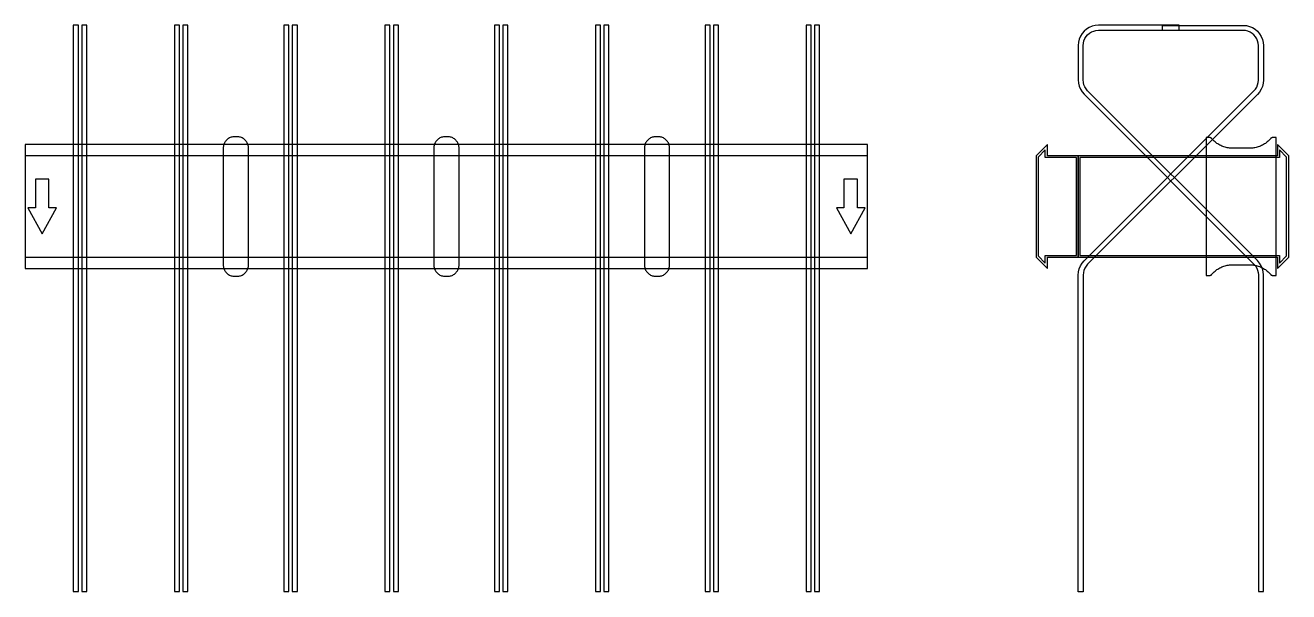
# Model space of a CAD drawing. Extents: x 0 to 1500, y -457 to 215.
import ezdxf

# ---------------------------------------------------------------- set-up
doc = ezdxf.new("R2010")
doc.units = 0
doc.layers.add('Halfen', color=7, linetype='CONTINUOUS')

msp = doc.modelspace()

# ---------------------------------------------------------------- linework, layer by layer
at = {"layer": 'Halfen', "color": 7}
for points in [[(63, -457.177), (63, 215.147), (57, 215.147), (57, -457.177)], [(73, -457.177), (73, 215.147), (67, 215.147), (67, -457.177)], [(183, -457.177), (183, 215.147), (177, 215.147), (177, -457.177)], [(193, -457.177), (193, 215.147), (187, 215.147), (187, -457.177)], [(313, -457.177), (313, 215.147), (307, 215.147), (307, -457.177)], [(323, -457.177), (323, 215.147), (317, 215.147), (317, -457.177)], [(433, -457.177), (433, 215.147), (427, 215.147), (427, -457.177)], [(443, -457.177), (443, 215.147), (437, 215.147), (437, -457.177)], [(563, -457.177), (563, 215.147), (557, 215.147), (557, -457.177)], [(573, -457.177), (573, 215.147), (567, 215.147), (567, -457.177)], [(683, -457.177), (683, 215.147), (677, 215.147), (677, -457.177)], [(693, -457.177), (693, 215.147), (687, 215.147), (687, -457.177)], [(813, -457.177), (813, 215.147), (807, 215.147), (807, -457.177)], [(823, -457.177), (823, 215.147), (817, 215.147), (817, -457.177)], [(933, -457.177), (933, 215.147), (927, 215.147), (927, -457.177)], [(943, -457.177), (943, 215.147), (937, 215.147), (937, -457.177)], [(1470, -457.177), (1470, -81.213), (1469.705, -77.459), (1468.825, -73.797), (1467.384, -70.317), (1465.416, -67.106), (1462.971, -64.243), (1261.272, 137.456), (1259.438, 139.604), (1257.962, 142.012), (1256.881, 144.621), (1256.222, 147.368), (1256, 150.184), (1256, 191.147), (1256.222, 193.963), (1256.881, 196.71), (1257.962, 199.319), (1259.438, 201.728), (1261.272, 203.875), (1263.42, 205.71), (1265.828, 207.186), (1268.438, 208.266), (1271.184, 208.926), (1274, 209.147), (1370, 209.147), (1370, 215.147), (1274, 215.147), (1270.246, 214.852), (1266.584, 213.973), (1263.104, 212.532), (1259.893, 210.564), (1257.029, 208.118), (1254.584, 205.254), (1252.616, 202.043), (1251.175, 198.564), (1250.295, 194.902), (1250, 191.147), (1250, 150.184), (1250.295, 146.429), (1251.175, 142.767), (1252.616, 139.288), (1254.584, 136.077), (1257.029, 133.213), (1458.728, -68.485), (1460.562, -70.633), (1462.038, -73.041), (1463.119, -75.651), (1463.778, -78.397), (1464, -81.213), (1464, -457.177)], [(1250, -457.324), (1250, -81.361), (1250.295, -77.606), (1251.175, -73.944), (1252.616, -70.465), (1254.584, -67.254), (1257.029, -64.39), (1458.728, 137.308), (1460.562, 139.456), (1462.038, 141.865), (1463.119, 144.474), (1463.778, 147.221), (1464, 150.036), (1464, 191), (1463.778, 193.816), (1463.119, 196.562), (1462.038, 199.172), (1460.562, 201.58), (1458.728, 203.728), (1456.58, 205.562), (1454.172, 207.038), (1451.562, 208.119), (1448.816, 208.778), (1446, 209), (1350, 209), (1350, 215), (1446, 215), (1449.754, 214.705), (1453.416, 213.825), (1456.896, 212.384), (1460.107, 210.416), (1462.971, 207.971), (1465.416, 205.107), (1467.384, 201.896), (1468.825, 198.416), (1469.705, 194.754), (1470, 191), (1470, 150.036), (1469.705, 146.282), (1468.825, 142.62), (1467.384, 139.141), (1465.416, 135.929), (1462.971, 133.066), (1261.272, -68.633), (1259.438, -70.78), (1257.962, -73.189), (1256.881, -75.798), (1256.222, -78.545), (1256, -81.361), (1256, -457.324)], [(265, -69.3), (265, -56.8), (265, 69.3), (264.958, 70.359), (264.834, 71.412), (264.627, 72.452), (264.339, 73.472), (263.972, 74.466), (263.529, 75.429), (263.011, 76.354), (262.422, 77.235), (261.765, 78.068), (261.046, 78.846), (260.268, 79.565), (259.435, 80.222), (258.554, 80.811), (257.629, 81.329), (256.666, 81.772), (255.672, 82.139), (254.652, 82.427), (253.612, 82.634), (252.559, 82.758), (251.5, 82.8), (248.5, 82.8), (247.441, 82.758), (246.388, 82.634), (245.348, 82.427), (244.328, 82.139), (243.334, 81.772), (242.371, 81.329), (241.446, 80.811), (240.565, 80.222), (239.732, 79.565), (238.954, 78.846), (238.235, 78.068), (237.578, 77.235), (236.989, 76.354), (236.471, 75.429), (236.028, 74.466), (235.661, 73.472), (235.373, 72.452), (235.166, 71.412), (235.042, 70.359), (235, 69.3), (235, -56.8), (235, -69.3), (235.042, -70.359), (235.166, -71.412), (235.373, -72.452), (235.661, -73.472), (236.028, -74.466), (236.471, -75.429), (236.989, -76.354), (237.578, -77.235), (238.235, -78.068), (238.954, -78.846), (239.732, -79.565), (240.565, -80.222), (241.446, -80.811), (242.371, -81.329), (243.334, -81.772), (244.328, -82.139), (245.348, -82.427), (246.388, -82.634), (247.441, -82.758), (248.5, -82.8), (251.5, -82.8), (252.559, -82.758), (253.612, -82.634), (254.652, -82.427), (255.672, -82.139), (256.666, -81.772), (257.629, -81.329), (258.554, -80.811), (259.435, -80.222), (260.268, -79.565), (261.046, -78.846), (261.765, -78.068), (262.422, -77.235), (263.011, -76.354), (263.529, -75.429), (263.972, -74.466), (264.339, -73.472), (264.627, -72.452), (264.834, -71.412), (264.958, -70.359), (265, -69.3)], [(515, -69.3), (515, -56.8), (515, 69.3), (514.958, 70.359), (514.834, 71.412), (514.627, 72.452), (514.339, 73.472), (513.972, 74.466), (513.529, 75.429), (513.011, 76.354), (512.422, 77.235), (511.765, 78.068), (511.046, 78.846), (510.268, 79.565), (509.435, 80.222), (508.554, 80.811), (507.629, 81.329), (506.666, 81.772), (505.672, 82.139), (504.652, 82.427), (503.612, 82.634), (502.559, 82.758), (501.5, 82.8), (498.5, 82.8), (497.441, 82.758), (496.388, 82.634), (495.348, 82.427), (494.328, 82.139), (493.334, 81.772), (492.371, 81.329), (491.446, 80.811), (490.565, 80.222), (489.732, 79.565), (488.954, 78.846), (488.235, 78.068), (487.578, 77.235), (486.989, 76.354), (486.471, 75.429), (486.028, 74.466), (485.661, 73.472), (485.373, 72.452), (485.166, 71.412), (485.042, 70.359), (485, 69.3), (485, -56.8), (485, -69.3), (485.042, -70.359), (485.166, -71.412), (485.373, -72.452), (485.661, -73.472), (486.028, -74.466), (486.471, -75.429), (486.989, -76.354), (487.578, -77.235), (488.235, -78.068), (488.954, -78.846), (489.732, -79.565), (490.565, -80.222), (491.446, -80.811), (492.371, -81.329), (493.334, -81.772), (494.328, -82.139), (495.348, -82.427), (496.388, -82.634), (497.441, -82.758), (498.5, -82.8), (501.5, -82.8), (502.559, -82.758), (503.612, -82.634), (504.652, -82.427), (505.672, -82.139), (506.666, -81.772), (507.629, -81.329), (508.554, -80.811), (509.435, -80.222), (510.268, -79.565), (511.046, -78.846), (511.765, -78.068), (512.422, -77.235), (513.011, -76.354), (513.529, -75.429), (513.972, -74.466), (514.339, -73.472), (514.627, -72.452), (514.834, -71.412), (514.958, -70.359), (515, -69.3)], [(765, -69.3), (765, -56.8), (765, 69.3), (764.958, 70.359), (764.834, 71.412), (764.627, 72.452), (764.339, 73.472), (763.972, 74.466), (763.529, 75.429), (763.011, 76.354), (762.422, 77.235), (761.765, 78.068), (761.046, 78.846), (760.268, 79.565), (759.435, 80.222), (758.554, 80.811), (757.629, 81.329), (756.666, 81.772), (755.672, 82.139), (754.652, 82.427), (753.612, 82.634), (752.559, 82.758), (751.5, 82.8), (748.5, 82.8), (747.441, 82.758), (746.388, 82.634), (745.348, 82.427), (744.328, 82.139), (743.334, 81.772), (742.371, 81.329), (741.446, 80.811), (740.565, 80.222), (739.732, 79.565), (738.954, 78.846), (738.235, 78.068), (737.578, 77.235), (736.989, 76.354), (736.471, 75.429), (736.028, 74.466), (735.661, 73.472), (735.373, 72.452), (735.166, 71.412), (735.042, 70.359), (735, 69.3), (735, -56.8), (735, -69.3), (735.042, -70.359), (735.166, -71.412), (735.373, -72.452), (735.661, -73.472), (736.028, -74.466), (736.471, -75.429), (736.989, -76.354), (737.578, -77.235), (738.235, -78.068), (738.954, -78.846), (739.732, -79.565), (740.565, -80.222), (741.446, -80.811), (742.371, -81.329), (743.334, -81.772), (744.328, -82.139), (745.348, -82.427), (746.388, -82.634), (747.441, -82.758), (748.5, -82.8), (751.5, -82.8), (752.559, -82.758), (753.612, -82.634), (754.652, -82.427), (755.672, -82.139), (756.666, -81.772), (757.629, -81.329), (758.554, -80.811), (759.435, -80.222), (760.268, -79.565), (761.046, -78.846), (761.765, -78.068), (762.422, -77.235), (763.011, -76.354), (763.529, -75.429), (763.972, -74.466), (764.339, -73.472), (764.627, -72.452), (764.834, -71.412), (764.958, -70.359), (765, -69.3)], [(1485, -81.8), (1485, 81.8), (1481, 81.8), (1480.846, 81.797), (1480.691, 81.786), (1480.538, 81.769), (1480.385, 81.746), (1480.234, 81.715), (1480.084, 81.678), (1479.936, 81.634), (1479.789, 81.584), (1479.646, 81.527), (1479.505, 81.464), (1479.366, 81.395), (1479.231, 81.32), (1479.1, 81.239), (1478.972, 81.153), (1478.848, 81.06), (1478.728, 80.963), (1478.613, 80.86), (1478.502, 80.752), (1478.397, 80.639), (1478.296, 80.522), (1477.41, 79.491), (1476.479, 78.5), (1475.505, 77.551), (1474.491, 76.646), (1473.437, 75.787), (1472.347, 74.975), (1471.222, 74.211), (1470.064, 73.499), (1468.876, 72.838), (1467.66, 72.23), (1466.418, 71.676), (1465.153, 71.178), (1463.867, 70.736), (1462.563, 70.351), (1461.243, 70.024), (1459.911, 69.756), (1458.567, 69.547), (1457.216, 69.397), (1455.859, 69.307), (1454.5, 69.277), (1432.5, 69.277), (1431.141, 69.307), (1429.784, 69.397), (1428.433, 69.547), (1427.089, 69.756), (1425.757, 70.024), (1424.437, 70.351), (1423.133, 70.736), (1421.847, 71.178), (1420.582, 71.676), (1419.34, 72.23), (1418.124, 72.838), (1416.936, 73.499), (1415.778, 74.211), (1414.653, 74.975), (1413.563, 75.787), (1412.509, 76.646), (1411.495, 77.551), (1410.521, 78.5), (1409.59, 79.491), (1408.704, 80.522), (1408.603, 80.639), (1408.498, 80.752), (1408.387, 80.86), (1408.272, 80.963), (1408.152, 81.06), (1408.028, 81.153), (1407.9, 81.239), (1407.769, 81.32), (1407.634, 81.395), (1407.495, 81.464), (1407.354, 81.527), (1407.211, 81.584), (1407.064, 81.634), (1406.916, 81.678), (1406.766, 81.715), (1406.615, 81.746), (1406.462, 81.769), (1406.309, 81.786), (1406.154, 81.797), (1406, 81.8), (1402, 81.8), (1402, -81.8), (1406, -81.8), (1406.154, -81.797), (1406.309, -81.786), (1406.462, -81.769), (1406.615, -81.746), (1406.766, -81.715), (1406.916, -81.678), (1407.064, -81.634), (1407.211, -81.584), (1407.354, -81.527), (1407.495, -81.464), (1407.634, -81.395), (1407.769, -81.32), (1407.9, -81.239), (1408.028, -81.153), (1408.152, -81.06), (1408.272, -80.963), (1408.387, -80.86), (1408.498, -80.752), (1408.603, -80.639), (1408.704, -80.522), (1409.59, -79.491), (1410.521, -78.5), (1411.495, -77.551), (1412.509, -76.646), (1413.563, -75.787), (1414.653, -74.975), (1415.778, -74.211), (1416.936, -73.499), (1418.124, -72.838), (1419.34, -72.23), (1420.582, -71.676), (1421.847, -71.178), (1423.133, -70.736), (1424.437, -70.351), (1425.757, -70.024), (1427.089, -69.756), (1428.433, -69.547), (1429.784, -69.397), (1431.141, -69.307), (1432.5, -69.277), (1454.5, -69.277), (1455.859, -69.307), (1457.216, -69.397), (1458.567, -69.547), (1459.911, -69.756), (1461.243, -70.024), (1462.563, -70.351), (1463.867, -70.736), (1465.153, -71.178), (1466.418, -71.676), (1467.66, -72.23), (1468.876, -72.838), (1470.064, -73.499), (1471.222, -74.211), (1472.347, -74.975), (1473.437, -75.787), (1474.491, -76.646), (1475.505, -77.551), (1476.479, -78.5), (1477.41, -79.491), (1478.296, -80.522), (1478.397, -80.639), (1478.502, -80.752), (1478.613, -80.86), (1478.728, -80.963), (1478.848, -81.06), (1478.972, -81.153), (1479.1, -81.239), (1479.231, -81.32), (1479.366, -81.395), (1479.505, -81.464), (1479.646, -81.527), (1479.789, -81.584), (1479.936, -81.634), (1480.084, -81.678), (1480.234, -81.715), (1480.385, -81.746), (1480.538, -81.769), (1480.691, -81.786), (1480.846, -81.797), (1481, -81.8)], [(0, -73.5), (1000, -73.5), (1000, 73.5), (0, 73.5)], [(0, -60), (1000, -60), (1000, 60), (0, 60)], [(1250, -60), (1250, 60), (1213.5, 60), (1213.5, 73.5), (1200, 60), (1200, -60), (1213.5, -73.5), (1213.5, -60)], [(1248, -58), (1248, 58), (1211, 58), (1211, 67.25), (1202.5, 58.75), (1202.5, -58.75), (1211, -67.25), (1211, -58)], [(1500, -60), (1500, 60), (1486.5, 73.5), (1486.5, 60), (1250, 60), (1250, -60), (1486.5, -60), (1486.5, -73.5)], [(1497.5, -58.75), (1497.5, 58.75), (1489, 67.25), (1489, 58), (1252, 58), (1252, -58), (1489, -58), (1489, -67.25)], [(20, -32.5), (37, -1.5), (28, -1.5), (28, 32.5), (12, 32.5), (12, -1.5), (3, -1.5)], [(980, -32.5), (997, -1.5), (988, -1.5), (988, 32.5), (972, 32.5), (972, -1.5), (963, -1.5)]]:
    msp.add_lwpolyline(points, close=True, dxfattribs=at)

doc.saveas('drawing.dxf')
